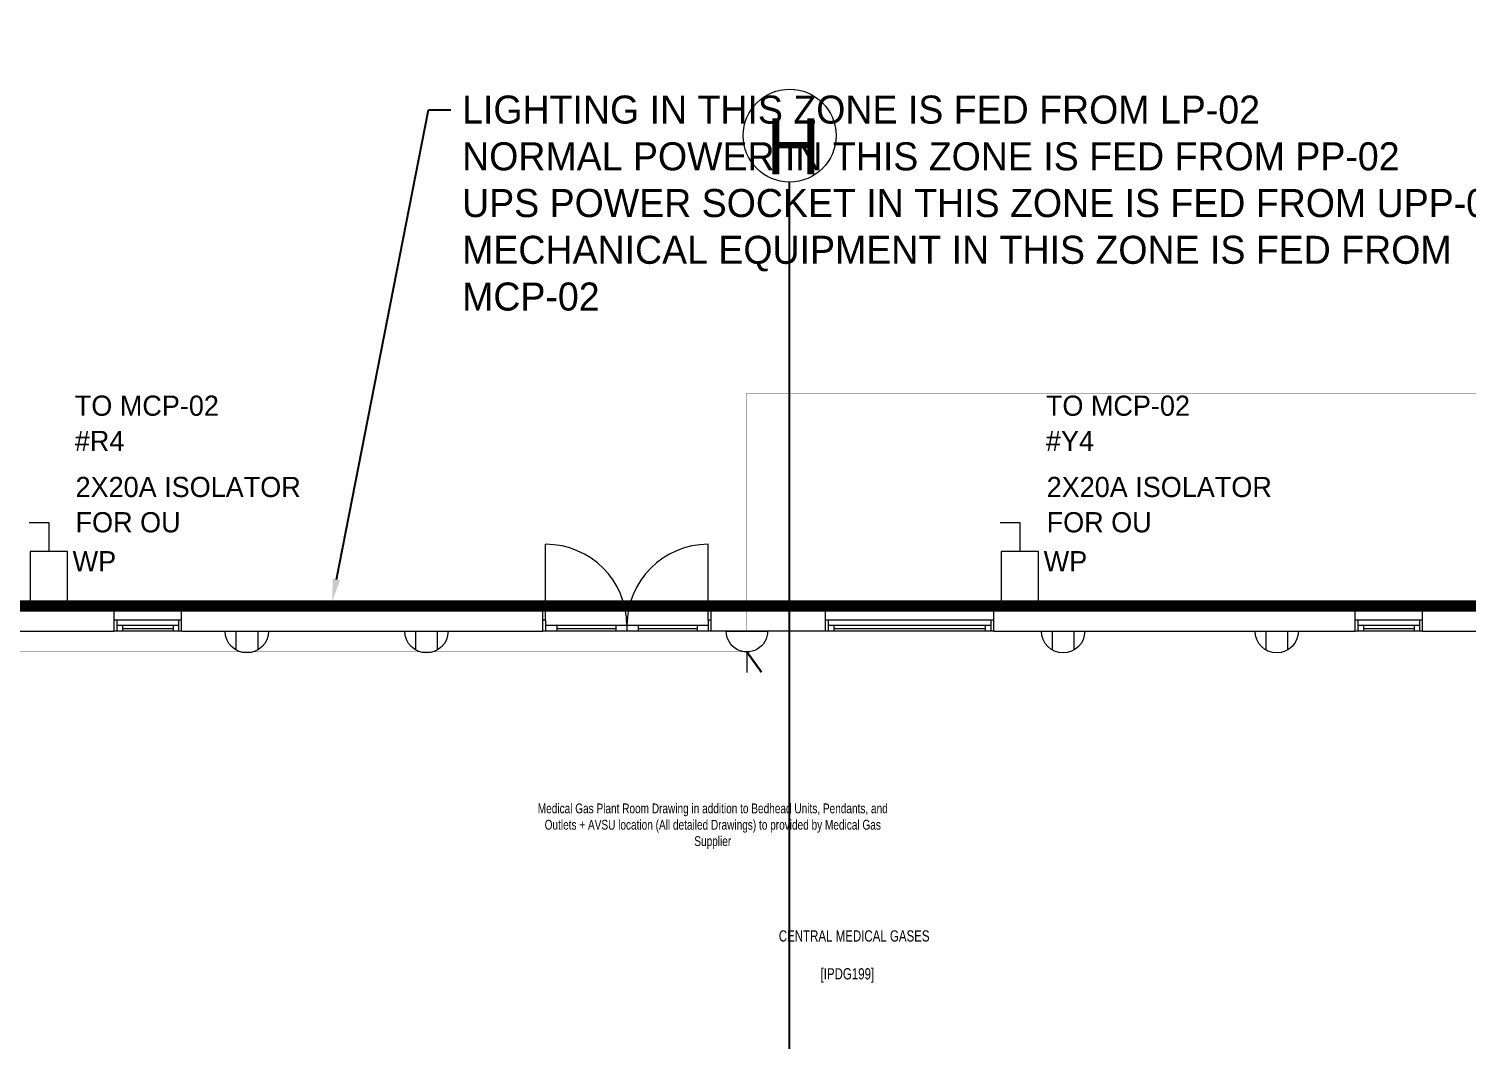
# Model space of a CAD drawing. Header units: metres. Extents: x 75097 to 220695, y -1557923 to -1361206.
# Drawn here: x 130380 to 143205, y -1395200 to -1386181 of the extents above; entities that cross this region are included whole.
import ezdxf
from ezdxf import colors
from ezdxf.entities.mleader import LeaderData, LeaderLine
from ezdxf.math import Vec2, Vec3

# ---------------------------------------------------------------- set-up
doc = ezdxf.new("R2010")
doc.units = ezdxf.units.M
doc.linetypes.add('DASHED2', pattern=[0.375, 0.25, -0.125])
doc.layers.get('0').update_dxf_attribs({"lineweight": 0})
for name, color, linetype, lineweight in [('A-100 - Copy$0$72_EGR_BASE_TEXT', 8, 'Continuous', 0), ('A-100 - Copy$0$Aluminum', 8, 'Continuous', 0), ('A-100 - Copy$0$AxisBalloons_2', 8, 'Continuous', 0), ('A-100 - Copy$0$Medical Equipment and Furniture', 8, 'Continuous', 0), ('A-100 - Copy$0$Proj', 8, 'Continuous', 0), ('A-100 - Copy$0$TEXT', 8, 'Continuous', 0), ('A-100 - Copy$0$Tiles', 8, 'Continuous', 0), ('A-100 - Copy$0$Walls', 8, 'Continuous', 0), ('E-LG', 245, 'Continuous', 30)]:
    doc.layers.add(name, color=color, linetype=linetype, lineweight=lineweight)
doc.layers.add('A-100 - Copy$0$axes', color=8, linetype='Continuous')
doc.layers.add('PD-VENT', color=8, linetype='Continuous')
doc.layers.add('E-POWR', color=7, linetype='Continuous', lineweight=9, true_color=0x4e7e3e)
doc.layers.add('E-POWR-IDEN _1-100_', color=7, linetype='Continuous', lineweight=9, true_color=0x4e7e3e)
doc.styles.add('A-100 - Copy$0$Standard', font='GOTHIC.TTF')
doc.styles.add('A-100 - Copy$0$X3G_ENTITY_257CFD', font='swisscl.ttf', dxfattribs={"height": 200})
doc.styles.add('A-100 - Copy$0$X3G_ENTITY_2587EA', font='swisscl.ttf', dxfattribs={"height": 200})
doc.styles.add('Optima_5', font='', dxfattribs={"height": 3.001645})
doc.styles.get("Standard").update_dxf_attribs({"font": 'GOTHIC.TTF'})
doc.styles.get('Optima_5').set_extended_font_data('Optima')

# ---------------------------------------------------------------- blocks, each defined once
blk = doc.blocks.new('NORMAL SOCKET')
at = {"layer": 'E-POWR'}
for p, q in [((0, 308), (0, 615)), ((-308, 0), (308, 0))]:
    blk.add_line(p, q, dxfattribs=at)
blk.add_ellipse((0, 0), major_axis=(33, 306), ratio=1, start_param=4.81904, end_param=7.960633, dxfattribs=at)
blk = doc.blocks.new('WALL OUTLET')
at = {"layer": 'E-POWR', "extrusion": (9.94399e-05, 4.90741e-07, 1)}
blk.add_line((-193, 0, 0), (193, 0, 0), dxfattribs=at)
blk.add_line((-193, 0, 0), (193, 0, 0), dxfattribs=at)
at = {"layer": 'E-POWR', "extrusion": (9.94399e-05, 4.90741e-07, 1), "elevation": 0}
for points in [[(-97, 0), (-97, 168)], [(97, 0), (97, 168)]]:
    blk.add_lwpolyline(points, dxfattribs=at)
at = {"layer": 'E-POWR', "extrusion": (9.94399e-05, 4.90741e-07, 1)}
blk.add_arc((0, 0, 0), 193, 359.9963, 179.9963, dxfattribs=at)
blk = doc.blocks.new('GI-041_dwg__U120-3902841-GI-041')
at = {"layer": 'E-POWR', "flags": 128}
blk.add_lwpolyline([(-0.1145, 0), (0.1145, 0), (0.1145, 0.1572), (-0.1145, 0.1572)], close=True, dxfattribs=at)
blk.add_lwpolyline([(0.2354, 0.1613), (0.2354, 0.0786), (0.1145, 0.0786)], dxfattribs=at)
blk = doc.blocks.new('A-100 - Copy')
at = {"layer": 'A-100 - Copy$0$Aluminum'}
for p, q in [((134988.3, -1391452.7, -4.8), (134988.3, -1390777.7, -4.8)), ((136438.3, -1391452.7, -4.8), (136438.3, -1390777.7, -4.8)), ((131740.8, -1391452.7, -2.4), (131140.8, -1391452.7, -2.4)), ((131740.8, -1391552.7, -2.4), (131140.8, -1391552.7, -2.4)), ((131165.8, -1391452.7, -2.4), (131165.8, -1391552.7, -2.4)), ((131715.8, -1391502.7, -2.4), (131165.8, -1391502.7, -2.4)), ((131215.8, -1391502.7, -2.4), (131215.8, -1391552.7, -2.4)), ((131215.8, -1391527.7, -2.4), (131665.8, -1391527.7, -2.4)), ((131665.8, -1391502.7, -2.4), (131665.8, -1391552.7, -2.4)), ((131715.8, -1391452.7, -2.4), (131715.8, -1391552.7, -2.4)), ((134988.3, -1391452.7, -4.8), (134963.3, -1391452.7, -4.8)), ((136463.3, -1391552.7, -4.8), (134963.3, -1391552.7, -4.8)), ((134988.3, -1391452.7, -4.8), (134988.3, -1391552.7, -4.8)), ((136438.3, -1391502.7, -4.8), (134988.3, -1391502.7, -4.8)), ((135088.3, -1391502.7, -4.8), (135088.3, -1391552.7, -4.8)), ((135088.3, -1391527.7, -4.8), (135613.3, -1391527.7, -4.8)), ((135613.3, -1391502.7, -4.8), (135613.3, -1391552.7, -4.8)), ((135713.3, -1391502.7, -4.8), (135713.3, -1391552.7, -4.8)), ((135813.3, -1391502.7, -4.8), (135813.3, -1391552.7, -4.8)), ((135813.3, -1391527.7, -4.8), (136338.3, -1391527.7, -4.8)), ((136338.3, -1391502.7, -4.8), (136338.3, -1391552.7, -4.8)), ((136463.3, -1391452.7, -4.8), (136438.3, -1391452.7, -4.8)), ((136438.3, -1391452.7, -4.8), (136438.3, -1391552.7, -4.8)), ((138983.3, -1391452.7, -2.4), (137483.3, -1391452.7, -2.4)), ((138983.3, -1391552.7, -2.4), (137483.3, -1391552.7, -2.4)), ((137508.3, -1391452.7, -2.4), (137508.3, -1391552.7, -2.4)), ((138958.3, -1391502.7, -2.4), (137508.3, -1391502.7, -2.4)), ((137558.3, -1391502.7, -2.4), (137558.3, -1391552.7, -2.4)), ((137558.3, -1391527.7, -2.4), (138908.3, -1391527.7, -2.4)), ((138908.3, -1391502.7, -2.4), (138908.3, -1391552.7, -2.4)), ((138958.3, -1391452.7, -2.4), (138958.3, -1391552.7, -2.4)), ((142805.8, -1391452.7, -2.4), (142205.8, -1391452.7, -2.4)), ((142805.8, -1391552.7, -2.4), (142205.8, -1391552.7, -2.4)), ((142230.8, -1391452.7, -2.4), (142230.8, -1391552.7, -2.4)), ((142780.8, -1391502.7, -2.4), (142230.8, -1391502.7, -2.4)), ((142280.8, -1391502.7, -2.4), (142280.8, -1391552.7, -2.4)), ((142280.8, -1391527.7, -2.4), (142730.8, -1391527.7, -2.4)), ((142730.8, -1391502.7, -2.4), (142730.8, -1391552.7, -2.4)), ((142780.8, -1391452.7, -2.4), (142780.8, -1391552.7, -2.4))]:
    blk.add_line(p, q, dxfattribs=at)
for centre, start, end in [((134988.3, -1391502.7, -4.8), 0, 90), ((136438.3, -1391502.7, -4.8), 90, 180)]:
    blk.add_arc(centre, 725, start, end, dxfattribs=at)
at = {"layer": 'A-100 - Copy$0$axes'}
blk.add_line((137163.3, -1477297.4, 0), (137163.3, -1387547.7, 0), dxfattribs=at)
at = {"layer": 'A-100 - Copy$0$AxisBalloons_2'}
blk.add_circle((137163.3, -1387133.8, 0), 413.9, dxfattribs=at)
at = {"layer": 'A-100 - Copy$0$Proj'}
for p, q in [((131140.8, -1391327.7, 0), (131740.8, -1391327.7, 0)), ((134963.3, -1391327.7, -2.4), (136463.3, -1391327.7, -2.4)), ((137483.3, -1391327.7, 0), (138983.3, -1391327.7, 0)), ((142205.8, -1391327.7, 0), (142805.8, -1391327.7, 0))]:
    blk.add_line(p, q, dxfattribs=at)
at = {"layer": 'A-100 - Copy$0$Tiles', "elevation": 0}
blk.add_lwpolyline([(134963.3, -1391327.7), (134963.3, -1391327.7)], dxfattribs=at)
at = {"layer": 'A-100 - Copy$0$Walls'}
for p, q in [((127924.5, -1391327.7, 0), (131140.8, -1391327.7, 0)), ((131140.8, -1391552.7, 0), (131140.8, -1391327.7, 0)), ((131740.8, -1391327.7, 0), (134963.3, -1391327.7, 0)), ((131740.8, -1391552.7, 0), (131740.8, -1391327.7, 0)), ((134963.3, -1391552.7, -2.4), (134963.3, -1391327.7, -2.4)), ((136463.3, -1391552.7, 0), (136463.3, -1391327.7, 0)), ((136463.3, -1391327.7, -2.4), (137483.3, -1391327.7, -2.4)), ((137483.3, -1391552.7), (137483.3, -1391327.7)), ((138983.3, -1391327.7, 0), (142205.8, -1391327.7, 0)), ((138983.3, -1391552.7, 0), (138983.3, -1391327.7, 0)), ((142205.8, -1391552.7, 0), (142205.8, -1391327.7, 0)), ((142805.8, -1391327.7, 0), (143355.8, -1391327.7, 0)), ((142805.8, -1391552.7, 0), (142805.8, -1391327.7, 0)), ((129923.3, -1391552.7, 0), (131140.8, -1391552.7, 0)), ((131740.8, -1391552.7, 0), (134963.3, -1391552.7, 0)), ((137483.3, -1391552.7, -2.4), (136463.3, -1391552.7, -2.4)), ((138983.3, -1391552.7, 0), (142205.8, -1391552.7, 0)), ((142805.8, -1391552.7, 0), (143355.8, -1391552.7, 0))]:
    blk.add_line(p, q, dxfattribs=at)
at = {"layer": 'A-100 - Copy$0$72_EGR_BASE_TEXT', "char_height": 100, "attachment_point": 2, "style": 'A-100 - Copy$0$X3G_ENTITY_2587EA'}
for s, insert in [('CENTRAL MEDICAL GASES', (137739.1, -1394219.5)), ('[IPDG199]', (137678.2, -1394557))]:
    blk.add_mtext(s, dxfattribs=dict(at, insert=insert))
at = {"layer": 'A-100 - Copy$0$Medical Equipment and Furniture', "insert": (136478.3, -1393088.7, 0), "char_height": 87.4731, "width": 3260.537, "attachment_point": 2, "style": 'A-100 - Copy$0$X3G_ENTITY_257CFD'}
blk.add_mtext('Medical Gas Plant Room Drawing in addition to Bedhead Units, Pendants, and Outlets + AVSU location (All detailed Drawings) to provided by Medical Gas Supplier', dxfattribs=at)
at = {"layer": 'A-100 - Copy$0$TEXT', "insert": (136955.6, -1386977.8, 0), "char_height": 500, "attachment_point": 1, "style": 'A-100 - Copy$0$Standard'}
blk.add_mtext_dynamic_manual_height_columns('H', width=500, gutter_width=1, heights=[0], dxfattribs=at)

msp = doc.modelspace()

# ---------------------------------------------------------------- linework, layer by layer
at = {"layer": 'E-POWR', "color": 240, "linetype": 'DASHED2', "ltscale": 500, "true_color": 0xf10e52, "const_width": 100, "elevation": 2.4}
msp.add_lwpolyline([(115298.3, -1413281.4), (159313.3, -1413281.4), (159393.3, -1448612.7), (173978.3, -1448457.7), (173978.3, -1433902.7), (175258.3, -1433902.7), (175258.3, -1404237.7), (173964.3, -1404237.7), (173978.3, -1396822.7), (166814.4, -1396822.7), (166814.4, -1395572.7), (144628.7, -1395572.7), (144628.7, -1391327.7), (116969, -1391327.7), (116997.3, -1391802.7)], dxfattribs=at)
at = {"layer": 'E-POWR', "const_width": 3}
msp.add_lwpolyline([(136783, -1391737.3), (129279.7, -1391737.3), (122907.9, -1391737.3), (122907.9, -1396638.1), (141743.2, -1396638.1)], dxfattribs=at)

# ---------------------------------------------------------------- block references
at = {"color": 85, "xscale": 2127.341102341351, "yscale": 2127.341102341351, "zscale": 2127.341102341351, "rotation": 89.99999999978158}
for p in [(130725.1, -1391084.1, 2.4), (139383.5, -1391084.1, 0)]:
    msp.add_blockref('GI-041_dwg__U120-3902841-GI-041', p, dxfattribs=at)
at = {"layer": 'E-POWR', "color": 85, "xscale": -0.6, "yscale": 0.6, "zscale": 0.6, "rotation": 180}
msp.add_blockref('NORMAL SOCKET', (136783, -1391552.7, -2.4), dxfattribs=at)
at = {"layer": 'PD-VENT', "color": 85, "xscale": -1, "rotation": 179.9816343017128}
for p in [(132323.8, -1391552.7, 5.2), (133925.3, -1391552.7, 5.2), (139601.8, -1391552.7, 5.2), (141506.5, -1391552.7, 5.2)]:
    msp.add_blockref('WALL OUTLET', p, dxfattribs=at)

# ---------------------------------------------------------------- texts
at = {"layer": 'E-POWR-IDEN _1-100_', "attachment_point": 1, "rotation": 360, "line_spacing_factor": 1.047943, "style": 'Optima_5'}
for s, insert, char_height, width in [('TO MCP-02 \\P#R4', (130790.3, -1389451.4, 2.4), 180.1, 2475.925), ('TO MCP-02 \\P#Y4', (139448.7, -1389451.4), 180.1, 2475.925), ('2X20A ISOLATOR\\PFOR OU', (130796.9, -1390176.2, 2.4), 180.099, 2475.925), ('2X20A ISOLATOR\\PFOR OU', (139455.3, -1390176.2, 0), 180.099, 2475.925), ('WP', (130770.6, -1390838.7, 2.4), 180.1, 3.637978807091713e-12), ('WP', (139428.9, -1390838.7, 0), 180.1, 3.637978807091713e-12)]:
    msp.add_mtext(s, dxfattribs=dict(at, insert=insert, char_height=char_height, width=width))

# ---------------------------------------------------------------- leaders
at = {"layer": 'E-POWR'}
ml = msp.add_multileader_mtext('Standard', dxfattribs=at)
ml.set_content('LIGHTING IN THIS ZONE IS FED FROM LP-02\\PNORMAL POWER IN THIS ZONE IS FED FROM PP-02\\PUPS POWER SOCKET IN THIS ZONE IS FED FROM UPP-01\\PMECHANICAL EQUIPMENT IN THIS ZONE IS FED FROM MCP-02', color=256)
ml.set_leader_properties()
ml.build(insert=Vec2(0, 0))
ml.multileader.update_dxf_attribs({"text_right_attachment_type": 6, "dogleg_length": 200, "arrow_head_size": 200})
ctx = ml.context
ctx.base_point, ctx.char_height, ctx.arrow_head_size, ctx.landing_gap_size, ctx.plane_origin = Vec3(134143.3, -1386904.3, 0), 250, 200, 100, Vec3(133084.3, -1389848.5, 0)
ctx.right_attachment = 6
notes = []
notes.append((ctx, [(0, (1, 1, 0), (133943.3, -1386904.3, 0), (1, 0), 200, [(0, [(133084.3, -1391287.3, 0)], 0, [])])]))
ctx.mtext.insert, ctx.mtext.width, ctx.mtext.flow_direction = Vec3(134243.3, -1386776.2, 0), 9228.761, 5
for ctx, leaders in notes:
    for number, flags, end, landing, length, lines in leaders:
        leader = LeaderData()
        leader.index, (leader.has_last_leader_line, leader.has_dogleg_vector, leader.attachment_direction) = number, flags
        leader.last_leader_point, leader.dogleg_vector, leader.dogleg_length = Vec3(end), Vec3(landing), length
        for number, points, colour, breaks in lines:
            line = LeaderLine()
            line.index, line.vertices, line.color, line.breaks = number, Vec3.list(points), colors.encode_raw_color(colour), breaks
            leader.lines.append(line)
        ctx.leaders.append(leader)

# ---------------------------------------------------------------- next in the draw order: block references
msp.add_blockref('A-100 - Copy', (0, 0))

# ---------------------------------------------------------------- next in the draw order: linework, layer by layer
at = {"layer": 'E-LG'}
msp.add_lwpolyline([(136783, -1391737.3), (136914, -1391918.8)], dxfattribs=at)
at = {"layer": 'E-POWR', "const_width": 3, "elevation": -2.4}
msp.add_lwpolyline([(136783, -1391552.7), (136783, -1389429.2), (155262.5, -1389429.2), (155262.5, -1372344.2), (155826.5, -1372077.4)], dxfattribs=at)

doc.saveas('drawing.dxf')
